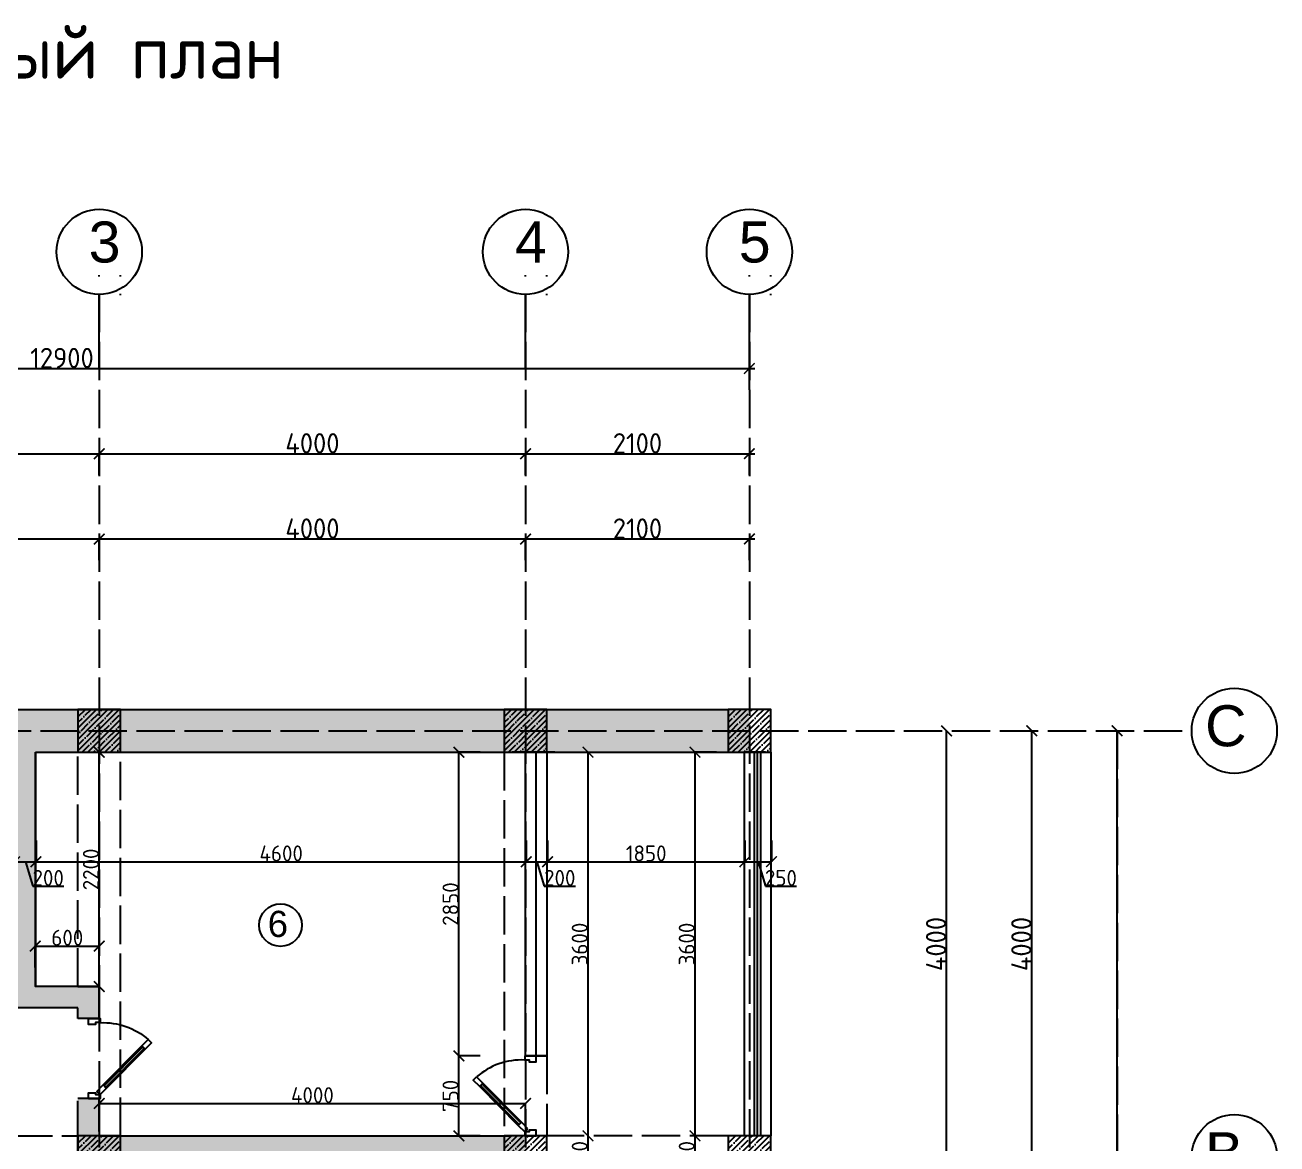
# Model space of a CAD drawing. Header units: millimetres. Extents: x -79936 to 190348, y -17907 to 78730.
# Drawn here: x 114466 to 126212, y 68232 to 78730 of the extents above; entities that cross this region are included whole.
import ezdxf

# ---------------------------------------------------------------- set-up
doc = ezdxf.new("R2010")
doc.units = ezdxf.units.MM
doc.linetypes.add('ACAD_ISO02W100', pattern=[15, 12, -3])
doc.layers.add('Plan 1', color=7, linetype='Continuous')
doc.layers.add('Plan 2', color=7, linetype='Continuous')
doc.styles.add('gost', font='GOST Common.ttf')
doc.styles.get("Standard").update_dxf_attribs({"font": 'arial.ttf'})
doc.dimstyles.new('GOST', dxfattribs={"dimtxt": 190, "dimasz": 100, "dimexe": 0.18, "dimexo": 0.06, "dimgap": 3, "dimtad": 1, "dimdec": 0, "dimzin": 0, "dimdsep": 46, "dimtxsty": 'gost', "dimblk": 'ARCHTICK', "dimcen": 0.09, "dimclrt": 256, "dimadec": 0, "dimazin": 0, "dimtfac": 1, "dimtdec": 0, "dimtofl": 0, "dimtmove": 0, "dimatfit": 3, "dimldrblk": 'ARCHTICK', "dimfxl": 200, "dimfxlon": 1, "dimtolj": 1, "dimtzin": 0, "dimarcsym": 0})

# ---------------------------------------------------------------- blocks, each defined once
blk = doc.blocks.new('A$C3C032968')
for p, q in [((0, 0), (0, 100)), ((0, 100), (0, 0)), ((700, 0), (700, 100)), ((700, 0), (700, 100))]:
    blk.add_line(p, q)
for points in [[(517, 522), (461, 466), (433, 494), (489, 551)], [(120, 128), (461, 466), (433, 494), (92, 156)], [(113, 135), (454, 473), (440, 487), (99, 149)], [(63, 72), (120, 128), (92, 156), (35, 100)], [(35, 100), (0, 100), (0, 0), (50, 0), (50, 50), (50, 60), (35, 60)], [(665, 100), (665, 60), (650, 60), (650, 50), (650, 0), (700, 0), (700, 100)]]:
    blk.add_lwpolyline(points, close=True)
blk.add_arc((72, 129), 593, 357.2313, 41.4937)
blk = doc.blocks.new('_ArchTick')
at = {"color": 0, "linetype": 'ByBlock', "const_width": 0.15}
blk.add_lwpolyline([(-0.5, -0.5), (0.5, 0.5)], dxfattribs=at)
blk = doc.blocks.new('*D269')
at = {"color": 0, "lineweight": -2, "transparency": 16777216}
for p, q in [((110362, 73708), (110362, 73908)), ((110362, 73908), (115162, 73908)), ((115162, 73708), (115162, 73908))]:
    blk.add_line(p, q, dxfattribs=at)
at = {"layer": 'Defpoints', "color": 0, "lineweight": 40, "transparency": 16777216}
for p in [(115162, 73908), (110362, 72108), (115162, 72108)]:
    blk.add_point(p, dxfattribs=at)
at = {"color": 0, "lineweight": -2, "transparency": 16777216, "xscale": 100, "yscale": 100, "zscale": 100, "rotation": 180}
blk.add_blockref('_ArchTick', (110362, 73908), dxfattribs=at)
at = {"color": 0, "lineweight": -2, "transparency": 16777216, "xscale": 100, "yscale": 100, "zscale": 100}
blk.add_blockref('_ArchTick', (115162, 73908), dxfattribs=at)
at = {"transparency": 16777216, "insert": (112762, 74006), "char_height": 190, "attachment_point": 5, "style": 'gost'}
blk.add_mtext('\\A1;4800', dxfattribs=at)
blk = doc.blocks.new('*D270')
at = {"color": 0, "lineweight": -2, "transparency": 16777216}
for p, q in [((115162, 73708), (115162, 73908)), ((115162, 73908), (119162, 73908)), ((119162, 73708), (119162, 73908))]:
    blk.add_line(p, q, dxfattribs=at)
at = {"layer": 'Defpoints', "color": 0, "lineweight": 40, "transparency": 16777216}
for p in [(119162, 73908), (115162, 72108), (119162, 72108)]:
    blk.add_point(p, dxfattribs=at)
at = {"color": 0, "lineweight": -2, "transparency": 16777216, "xscale": 100, "yscale": 100, "zscale": 100, "rotation": 180}
blk.add_blockref('_ArchTick', (115162, 73908), dxfattribs=at)
at = {"color": 0, "lineweight": -2, "transparency": 16777216, "xscale": 100, "yscale": 100, "zscale": 100}
blk.add_blockref('_ArchTick', (119162, 73908), dxfattribs=at)
at = {"transparency": 16777216, "insert": (117162, 74006), "char_height": 190, "attachment_point": 5, "style": 'gost'}
blk.add_mtext('\\A1;4000', dxfattribs=at)
blk = doc.blocks.new('*D271')
at = {"color": 0, "lineweight": -2, "transparency": 16777216}
for p, q in [((119162, 73708), (119162, 73908)), ((119162, 73908), (121262, 73908)), ((121262, 73708), (121262, 73908))]:
    blk.add_line(p, q, dxfattribs=at)
at = {"layer": 'Defpoints', "color": 0, "lineweight": 40, "transparency": 16777216}
for p in [(121262, 73908), (119162, 72108), (121262, 72108)]:
    blk.add_point(p, dxfattribs=at)
at = {"color": 0, "lineweight": -2, "transparency": 16777216, "xscale": 100, "yscale": 100, "zscale": 100, "rotation": 180}
blk.add_blockref('_ArchTick', (119162, 73908), dxfattribs=at)
at = {"color": 0, "lineweight": -2, "transparency": 16777216, "xscale": 100, "yscale": 100, "zscale": 100}
blk.add_blockref('_ArchTick', (121262, 73908), dxfattribs=at)
at = {"transparency": 16777216, "insert": (120212, 74006), "char_height": 190, "attachment_point": 5, "style": 'gost'}
blk.add_mtext('\\A1;2100', dxfattribs=at)
blk = doc.blocks.new('*D229')
at = {"color": 0, "lineweight": -2, "transparency": 16777216}
for p, q in [((110362, 74508), (110362, 74708)), ((110362, 74708), (115162, 74708)), ((115162, 74508), (115162, 74708))]:
    blk.add_line(p, q, dxfattribs=at)
at = {"layer": 'Defpoints', "color": 0, "lineweight": 40, "transparency": 16777216}
for p in [(115162, 74708), (110362, 72108), (115162, 72108)]:
    blk.add_point(p, dxfattribs=at)
at = {"color": 0, "lineweight": -2, "transparency": 16777216, "xscale": 100, "yscale": 100, "zscale": 100, "rotation": 180}
blk.add_blockref('_ArchTick', (110362, 74708), dxfattribs=at)
at = {"color": 0, "lineweight": -2, "transparency": 16777216, "xscale": 100, "yscale": 100, "zscale": 100}
blk.add_blockref('_ArchTick', (115162, 74708), dxfattribs=at)
at = {"transparency": 16777216, "insert": (112762, 74806), "char_height": 190, "attachment_point": 5, "style": 'gost'}
blk.add_mtext('\\A1;4800', dxfattribs=at)
blk = doc.blocks.new('*D230')
at = {"color": 0, "lineweight": -2, "transparency": 16777216}
for p, q in [((115162, 74508), (115162, 74708)), ((115162, 74708), (119162, 74708)), ((119162, 74508), (119162, 74708))]:
    blk.add_line(p, q, dxfattribs=at)
at = {"layer": 'Defpoints', "color": 0, "lineweight": 40, "transparency": 16777216}
for p in [(119162, 74708), (115162, 72108), (119162, 72108)]:
    blk.add_point(p, dxfattribs=at)
at = {"color": 0, "lineweight": -2, "transparency": 16777216, "xscale": 100, "yscale": 100, "zscale": 100, "rotation": 180}
blk.add_blockref('_ArchTick', (115162, 74708), dxfattribs=at)
at = {"color": 0, "lineweight": -2, "transparency": 16777216, "xscale": 100, "yscale": 100, "zscale": 100}
blk.add_blockref('_ArchTick', (119162, 74708), dxfattribs=at)
at = {"transparency": 16777216, "insert": (117162, 74806), "char_height": 190, "attachment_point": 5, "style": 'gost'}
blk.add_mtext('\\A1;4000', dxfattribs=at)
blk = doc.blocks.new('*D231')
at = {"color": 0, "lineweight": -2, "transparency": 16777216}
for p, q in [((119162, 74508), (119162, 74708)), ((119162, 74708), (121262, 74708)), ((121262, 74508), (121262, 74708))]:
    blk.add_line(p, q, dxfattribs=at)
at = {"layer": 'Defpoints', "color": 0, "lineweight": 40, "transparency": 16777216}
for p in [(121262, 74708), (119162, 72108), (121262, 72108)]:
    blk.add_point(p, dxfattribs=at)
at = {"color": 0, "lineweight": -2, "transparency": 16777216, "xscale": 100, "yscale": 100, "zscale": 100, "rotation": 180}
blk.add_blockref('_ArchTick', (119162, 74708), dxfattribs=at)
at = {"color": 0, "lineweight": -2, "transparency": 16777216, "xscale": 100, "yscale": 100, "zscale": 100}
blk.add_blockref('_ArchTick', (121262, 74708), dxfattribs=at)
at = {"transparency": 16777216, "insert": (120212, 74806), "char_height": 190, "attachment_point": 5, "style": 'gost'}
blk.add_mtext('\\A1;2100', dxfattribs=at)
blk = doc.blocks.new('*D232')
at = {"color": 0, "lineweight": -2, "transparency": 16777216}
for p, q in [((108362, 75308), (108362, 75508)), ((108362, 75508), (121262, 75508)), ((121262, 75308), (121262, 75508))]:
    blk.add_line(p, q, dxfattribs=at)
at = {"layer": 'Defpoints', "color": 0, "lineweight": 40, "transparency": 16777216}
for p in [(121262, 75508), (108362, 72108), (121262, 72108)]:
    blk.add_point(p, dxfattribs=at)
at = {"color": 0, "lineweight": -2, "transparency": 16777216, "xscale": 100, "yscale": 100, "zscale": 100, "rotation": 180}
blk.add_blockref('_ArchTick', (108362, 75508), dxfattribs=at)
at = {"color": 0, "lineweight": -2, "transparency": 16777216, "xscale": 100, "yscale": 100, "zscale": 100}
blk.add_blockref('_ArchTick', (121262, 75508), dxfattribs=at)
at = {"transparency": 16777216, "insert": (114812, 75606), "char_height": 190, "attachment_point": 5, "style": 'gost'}
blk.add_mtext('\\A1;12900', dxfattribs=at)
blk = doc.blocks.new('*D244')
at = {"color": 0, "lineweight": -2, "transparency": 16777216}
for p, q in [((114369, 71080), (114369, 70879)), ((114569, 71080), (114569, 70879)), ((114369, 70880), (114569, 70880)), ((114469, 70880), (114538, 70650)), ((114538, 70650), (114829, 70650))]:
    blk.add_line(p, q, dxfattribs=at)
at = {"layer": 'Defpoints', "color": 0, "lineweight": 40, "transparency": 16777216}
for p in [(114369, 72101), (114569, 72101), (114569, 70880)]:
    blk.add_point(p, dxfattribs=at)
at = {"color": 0, "lineweight": -2, "transparency": 16777216, "xscale": 100, "yscale": 100, "zscale": 100, "rotation": 180}
blk.add_blockref('_ArchTick', (114369, 70880), dxfattribs=at)
at = {"color": 0, "lineweight": -2, "transparency": 16777216, "xscale": 100, "yscale": 100, "zscale": 100}
blk.add_blockref('_ArchTick', (114569, 70880), dxfattribs=at)
at = {"transparency": 16777216, "insert": (114683, 70728), "char_height": 150, "attachment_point": 5, "style": 'gost'}
blk.add_mtext('\\A1;200', dxfattribs=at)
blk = doc.blocks.new('*D245')
at = {"color": 0, "lineweight": -2, "transparency": 16777216}
for p, q in [((114569, 71080), (114569, 70879)), ((119169, 71080), (119169, 70879)), ((114569, 70880), (119169, 70880))]:
    blk.add_line(p, q, dxfattribs=at)
at = {"layer": 'Defpoints', "color": 0, "lineweight": 40, "transparency": 16777216}
for p in [(114569, 72101), (119169, 72101), (119169, 70880)]:
    blk.add_point(p, dxfattribs=at)
at = {"color": 0, "lineweight": -2, "transparency": 16777216, "xscale": 100, "yscale": 100, "zscale": 100, "rotation": 180}
blk.add_blockref('_ArchTick', (114569, 70880), dxfattribs=at)
at = {"color": 0, "lineweight": -2, "transparency": 16777216, "xscale": 100, "yscale": 100, "zscale": 100}
blk.add_blockref('_ArchTick', (119169, 70880), dxfattribs=at)
at = {"transparency": 16777216, "insert": (116869, 70958), "char_height": 150, "attachment_point": 5, "style": 'gost'}
blk.add_mtext('\\A1;4600', dxfattribs=at)
blk = doc.blocks.new('*D246')
at = {"color": 0, "lineweight": -2, "transparency": 16777216}
for p, q in [((119169, 71080), (119169, 70879)), ((119369, 71080), (119369, 70879)), ((119169, 70880), (119369, 70880)), ((119269, 70880), (119338, 70650)), ((119338, 70650), (119629, 70650))]:
    blk.add_line(p, q, dxfattribs=at)
at = {"layer": 'Defpoints', "color": 0, "lineweight": 40, "transparency": 16777216}
for p in [(119169, 72101), (119369, 72101), (119369, 70880)]:
    blk.add_point(p, dxfattribs=at)
at = {"color": 0, "lineweight": -2, "transparency": 16777216, "xscale": 100, "yscale": 100, "zscale": 100, "rotation": 180}
blk.add_blockref('_ArchTick', (119169, 70880), dxfattribs=at)
at = {"color": 0, "lineweight": -2, "transparency": 16777216, "xscale": 100, "yscale": 100, "zscale": 100}
blk.add_blockref('_ArchTick', (119369, 70880), dxfattribs=at)
at = {"transparency": 16777216, "insert": (119483, 70728), "char_height": 150, "attachment_point": 5, "style": 'gost'}
blk.add_mtext('\\A1;200', dxfattribs=at)
blk = doc.blocks.new('*D247')
at = {"color": 0, "lineweight": -2, "transparency": 16777216}
for p, q in [((119369, 71080), (119369, 70879)), ((121219, 71080), (121219, 70879)), ((119369, 70880), (121219, 70880))]:
    blk.add_line(p, q, dxfattribs=at)
at = {"layer": 'Defpoints', "color": 0, "lineweight": 40, "transparency": 16777216}
for p in [(119369, 72101), (121219, 72101), (121219, 70880)]:
    blk.add_point(p, dxfattribs=at)
at = {"color": 0, "lineweight": -2, "transparency": 16777216, "xscale": 100, "yscale": 100, "zscale": 100, "rotation": 180}
blk.add_blockref('_ArchTick', (119369, 70880), dxfattribs=at)
at = {"color": 0, "lineweight": -2, "transparency": 16777216, "xscale": 100, "yscale": 100, "zscale": 100}
blk.add_blockref('_ArchTick', (121219, 70880), dxfattribs=at)
at = {"transparency": 16777216, "insert": (120294, 70958), "char_height": 150, "attachment_point": 5, "style": 'gost'}
blk.add_mtext('\\A1;1850', dxfattribs=at)
blk = doc.blocks.new('*D248')
at = {"color": 0, "lineweight": -2, "transparency": 16777216}
for p, q in [((121219, 71080), (121219, 70879)), ((121469, 71080), (121469, 70879)), ((121219, 70880), (121469, 70880)), ((121344, 70880), (121413, 70650)), ((121413, 70650), (121704, 70650))]:
    blk.add_line(p, q, dxfattribs=at)
at = {"layer": 'Defpoints', "color": 0, "lineweight": 40, "transparency": 16777216}
for p in [(121219, 72101), (121469, 72101), (121469, 70880)]:
    blk.add_point(p, dxfattribs=at)
at = {"color": 0, "lineweight": -2, "transparency": 16777216, "xscale": 100, "yscale": 100, "zscale": 100, "rotation": 180}
blk.add_blockref('_ArchTick', (121219, 70880), dxfattribs=at)
at = {"color": 0, "lineweight": -2, "transparency": 16777216, "xscale": 100, "yscale": 100, "zscale": 100}
blk.add_blockref('_ArchTick', (121469, 70880), dxfattribs=at)
at = {"transparency": 16777216, "insert": (121558, 70728), "char_height": 150, "attachment_point": 5, "style": 'gost'}
blk.add_mtext('\\A1;250', dxfattribs=at)
blk = doc.blocks.new('*D279')
at = {"color": 0, "lineweight": -2, "transparency": 16777216}
for p, q in [((114962, 71908), (115162, 71908)), ((115162, 69708), (115162, 71908)), ((114962, 69708), (115162, 69708))]:
    blk.add_line(p, q, dxfattribs=at)
at = {"layer": 'Defpoints', "color": 0, "lineweight": 40, "transparency": 16777216}
for p in [(114562, 71908), (115162, 71908), (114562, 69708)]:
    blk.add_point(p, dxfattribs=at)
at = {"color": 0, "lineweight": -2, "transparency": 16777216, "xscale": 100, "yscale": 100, "zscale": 100}
for p, rotation in [((115162, 71908), 90), ((115162, 69708), 270)]:
    blk.add_blockref('_ArchTick', p, dxfattribs=dict(at, rotation=rotation))
at = {"transparency": 16777216, "insert": (115084, 70808), "char_height": 150, "attachment_point": 5, "rotation": 90, "style": 'gost'}
blk.add_mtext('\\A1;2200', dxfattribs=at)
blk = doc.blocks.new('*D280')
at = {"color": 0, "lineweight": -2, "transparency": 16777216}
for p, q in [((118736, 69058), (118536, 69058)), ((118536, 68308), (118536, 69058)), ((118736, 68308), (118536, 68308))]:
    blk.add_line(p, q, dxfattribs=at)
at = {"layer": 'Defpoints', "color": 0, "lineweight": 40, "transparency": 16777216}
for p in [(118536, 69058), (119362, 69058), (119362, 68308)]:
    blk.add_point(p, dxfattribs=at)
at = {"color": 0, "lineweight": -2, "transparency": 16777216, "xscale": 100, "yscale": 100, "zscale": 100}
for p, rotation in [((118536, 69058), 90), ((118536, 68308), 270)]:
    blk.add_blockref('_ArchTick', p, dxfattribs=dict(at, rotation=rotation))
at = {"transparency": 16777216, "insert": (118458, 68683), "char_height": 150, "attachment_point": 5, "rotation": 90, "style": 'gost'}
blk.add_mtext('\\A1;750', dxfattribs=at)
blk = doc.blocks.new('*D281')
at = {"color": 0, "lineweight": -2, "transparency": 16777216}
for p, q in [((118736, 71908), (118536, 71908)), ((118536, 69058), (118536, 71908)), ((118736, 69058), (118536, 69058))]:
    blk.add_line(p, q, dxfattribs=at)
at = {"layer": 'Defpoints', "color": 0, "lineweight": 40, "transparency": 16777216}
for p in [(118536, 71908), (118962, 71908), (119362, 69058)]:
    blk.add_point(p, dxfattribs=at)
at = {"color": 0, "lineweight": -2, "transparency": 16777216, "xscale": 100, "yscale": 100, "zscale": 100}
for p, rotation in [((118536, 71908), 90), ((118536, 69058), 270)]:
    blk.add_blockref('_ArchTick', p, dxfattribs=dict(at, rotation=rotation))
at = {"transparency": 16777216, "insert": (118458, 70483), "char_height": 150, "attachment_point": 5, "rotation": 90, "style": 'gost'}
blk.add_mtext('\\A1;2850', dxfattribs=at)
blk = doc.blocks.new('*D254')
at = {"color": 0, "lineweight": -2, "transparency": 16777216}
for p, q in [((114562, 69889), (114562, 70090)), ((114562, 70089), (115162, 70089)), ((115162, 69889), (115162, 70090))]:
    blk.add_line(p, q, dxfattribs=at)
at = {"layer": 'Defpoints', "color": 0, "lineweight": 40, "transparency": 16777216}
for p in [(115162, 70089), (114562, 69708), (115162, 69708)]:
    blk.add_point(p, dxfattribs=at)
at = {"color": 0, "lineweight": -2, "transparency": 16777216, "xscale": 100, "yscale": 100, "zscale": 100, "rotation": 180}
blk.add_blockref('_ArchTick', (114562, 70089), dxfattribs=at)
at = {"color": 0, "lineweight": -2, "transparency": 16777216, "xscale": 100, "yscale": 100, "zscale": 100}
blk.add_blockref('_ArchTick', (115162, 70089), dxfattribs=at)
at = {"transparency": 16777216, "insert": (114862, 70167), "char_height": 150, "attachment_point": 5, "style": 'gost'}
blk.add_mtext('\\A1;600', dxfattribs=at)
blk = doc.blocks.new('*D282')
at = {"color": 0, "lineweight": -2, "transparency": 16777216}
for p, q in [((115162, 68412), (115162, 68612)), ((115162, 68612), (119162, 68612)), ((119162, 68412), (119162, 68612))]:
    blk.add_line(p, q, dxfattribs=at)
at = {"layer": 'Defpoints', "color": 0, "lineweight": 40, "transparency": 16777216}
for p in [(119162, 68612), (115162, 68308), (119162, 68308)]:
    blk.add_point(p, dxfattribs=at)
at = {"color": 0, "lineweight": -2, "transparency": 16777216, "xscale": 100, "yscale": 100, "zscale": 100, "rotation": 180}
blk.add_blockref('_ArchTick', (115162, 68612), dxfattribs=at)
at = {"color": 0, "lineweight": -2, "transparency": 16777216, "xscale": 100, "yscale": 100, "zscale": 100}
blk.add_blockref('_ArchTick', (119162, 68612), dxfattribs=at)
at = {"transparency": 16777216, "insert": (117162, 68690), "char_height": 150, "attachment_point": 5, "style": 'gost'}
blk.add_mtext('\\A1;4000', dxfattribs=at)
blk = doc.blocks.new('*D293')
at = {"color": 0, "lineweight": -2, "transparency": 16777216}
for p, q in [((120952, 68308), (120752, 68308)), ((120752, 67908), (120752, 68308)), ((120952, 67908), (120752, 67908))]:
    blk.add_line(p, q, dxfattribs=at)
at = {"layer": 'Defpoints', "color": 0, "lineweight": 40, "transparency": 16777216}
for p in [(120752, 68308), (121062, 68308), (121212, 67908)]:
    blk.add_point(p, dxfattribs=at)
at = {"color": 0, "lineweight": -2, "transparency": 16777216, "xscale": 100, "yscale": 100, "zscale": 100}
for p, rotation in [((120752, 68308), 90), ((120752, 67908), 270)]:
    blk.add_blockref('_ArchTick', p, dxfattribs=dict(at, rotation=rotation))
at = {"transparency": 16777216, "insert": (120674, 68108), "char_height": 150, "attachment_point": 5, "rotation": 90, "style": 'gost'}
blk.add_mtext('\\A1;400', dxfattribs=at)
blk = doc.blocks.new('*D294')
at = {"color": 0, "lineweight": -2, "transparency": 16777216}
for p, q in [((120952, 71908), (120752, 71908)), ((120752, 68308), (120752, 71908)), ((120952, 68308), (120752, 68308))]:
    blk.add_line(p, q, dxfattribs=at)
at = {"layer": 'Defpoints', "color": 0, "lineweight": 40, "transparency": 16777216}
for p in [(120752, 71908), (121062, 71908), (121062, 68308)]:
    blk.add_point(p, dxfattribs=at)
at = {"color": 0, "lineweight": -2, "transparency": 16777216, "xscale": 100, "yscale": 100, "zscale": 100}
for p, rotation in [((120752, 71908), 90), ((120752, 68308), 270)]:
    blk.add_blockref('_ArchTick', p, dxfattribs=dict(at, rotation=rotation))
at = {"transparency": 16777216, "insert": (120674, 70108), "char_height": 150, "attachment_point": 5, "rotation": 90, "style": 'gost'}
blk.add_mtext('\\A1;3600', dxfattribs=at)
blk = doc.blocks.new('*D300')
at = {"color": 0, "lineweight": -2, "transparency": 16777216}
for p, q in [((119748, 68308), (119748, 68308)), ((119748, 67908), (119748, 68308)), ((119749, 67908), (119748, 67908))]:
    blk.add_line(p, q, dxfattribs=at)
at = {"layer": 'Defpoints', "color": 0, "lineweight": 40, "transparency": 16777216}
for p in [(119748, 68308), (119748, 68308), (119749, 67908)]:
    blk.add_point(p, dxfattribs=at)
at = {"color": 0, "lineweight": -2, "transparency": 16777216, "xscale": 100, "yscale": 100, "zscale": 100}
for p, rotation in [((119748, 68308), 90), ((119748, 67908), 270)]:
    blk.add_blockref('_ArchTick', p, dxfattribs=dict(at, rotation=rotation))
at = {"transparency": 16777216, "insert": (119670, 68108), "char_height": 150, "attachment_point": 5, "rotation": 90, "style": 'gost'}
blk.add_mtext('\\A1;400', dxfattribs=at)
blk = doc.blocks.new('*D301')
at = {"color": 0, "lineweight": -2, "transparency": 16777216}
for p, q in [((119748, 71908), (119748, 71908)), ((119748, 68308), (119748, 71908)), ((119748, 68308), (119748, 68308))]:
    blk.add_line(p, q, dxfattribs=at)
at = {"layer": 'Defpoints', "color": 0, "lineweight": 40, "transparency": 16777216}
for p in [(119748, 71908), (119748, 71908), (119748, 68308)]:
    blk.add_point(p, dxfattribs=at)
at = {"color": 0, "lineweight": -2, "transparency": 16777216, "xscale": 100, "yscale": 100, "zscale": 100}
for p, rotation in [((119748, 71908), 90), ((119748, 68308), 270)]:
    blk.add_blockref('_ArchTick', p, dxfattribs=dict(at, rotation=rotation))
at = {"transparency": 16777216, "insert": (119670, 70108), "char_height": 150, "attachment_point": 5, "rotation": 90, "style": 'gost'}
blk.add_mtext('\\A1;3600', dxfattribs=at)
blk = doc.blocks.new('*D314')
at = {"color": 0, "lineweight": -2, "transparency": 16777216}
for p, q in [((123112, 72108), (123112, 72108)), ((123112, 68108), (123112, 72108)), ((122912, 68108), (123112, 68108))]:
    blk.add_line(p, q, dxfattribs=at)
at = {"layer": 'Defpoints', "color": 0, "lineweight": 40, "transparency": 16777216}
for p in [(123112, 72108), (123112, 72108), (121262, 68108)]:
    blk.add_point(p, dxfattribs=at)
at = {"color": 0, "lineweight": -2, "transparency": 16777216, "xscale": 100, "yscale": 100, "zscale": 100}
for p, rotation in [((123112, 72108), 90), ((123112, 68108), 270)]:
    blk.add_blockref('_ArchTick', p, dxfattribs=dict(at, rotation=rotation))
at = {"transparency": 16777216, "insert": (123014, 70108), "char_height": 190, "attachment_point": 5, "rotation": 90, "style": 'gost'}
blk.add_mtext('\\A1;4000', dxfattribs=at)
blk = doc.blocks.new('*D316')
at = {"color": 0, "lineweight": -2, "transparency": 16777216}
for p, q in [((123912, 72108), (123912, 72108)), ((123912, 68108), (123912, 72108)), ((123912, 68108), (123912, 68108))]:
    blk.add_line(p, q, dxfattribs=at)
at = {"layer": 'Defpoints', "color": 0, "lineweight": 40, "transparency": 16777216}
for p in [(123912, 72108), (123912, 72108), (123912, 68108)]:
    blk.add_point(p, dxfattribs=at)
at = {"color": 0, "lineweight": -2, "transparency": 16777216, "xscale": 100, "yscale": 100, "zscale": 100}
for p, rotation in [((123912, 72108), 90), ((123912, 68108), 270)]:
    blk.add_blockref('_ArchTick', p, dxfattribs=dict(at, rotation=rotation))
at = {"transparency": 16777216, "insert": (123814, 70108), "char_height": 190, "attachment_point": 5, "rotation": 90, "style": 'gost'}
blk.add_mtext('\\A1;4000', dxfattribs=at)
blk = doc.blocks.new('*D265')
at = {"color": 0, "lineweight": -2, "transparency": 16777216}
for p, q in [((124512, 72108), (124713, 72108)), ((124712, 61708), (124712, 72108)), ((124512, 61708), (124713, 61708))]:
    blk.add_line(p, q, dxfattribs=at)
at = {"layer": 'Defpoints', "color": 0, "lineweight": 40, "transparency": 16777216}
for p in [(121262, 72108), (124712, 72108), (121262, 61708)]:
    blk.add_point(p, dxfattribs=at)
at = {"color": 0, "lineweight": -2, "transparency": 16777216, "xscale": 100, "yscale": 100, "zscale": 100}
for p, rotation in [((124712, 72108), 90), ((124712, 61708), 270)]:
    blk.add_blockref('_ArchTick', p, dxfattribs=dict(at, rotation=rotation))
at = {"transparency": 16777216, "insert": (124614, 66908), "char_height": 190, "attachment_point": 5, "rotation": 90, "style": 'gost'}
blk.add_mtext('\\A1;10400', dxfattribs=at)

msp = doc.modelspace()

# ---------------------------------------------------------------- hatches: boundary and pattern name
at = {"ltscale": 50, "true_color": 0x636466, "transparency": 33554687}
h = msp.add_hatch(color=251, dxfattribs=at)
h.dxf.hatch_style = 1
h.paths.add_polyline_path([(110362.206, 64480.49), (108562.206, 64480.49), (108562.206, 64280.49), (110362.206, 64280.49)])
h.paths.add_polyline_path([(119162.206, 68308.118), (115162.206, 68308.118), (115162.206, 68658.118), (114962.206, 68658.118), (114962.206, 68108.453), (119162.206, 68109.38)])
h.paths.add_polyline_path([(110438.359, 66508.118), (110362.206, 66508.118), (110362.206, 66308.118), (110438.359, 66308.118)], flags=17)
h.paths.add_polyline_path([(108562.206, 64480.49), (108162.206, 64480.49), (108162.206, 64280.49), (108562.206, 64280.49), (108562.206, 64308.118)])
h.paths.add_polyline_path([(111212.206, 66308.118), (111212.206, 66508.118), (111038.359, 66508.118), (111038.359, 66308.118)], flags=17)
h.paths.add_polyline_path([(108902.206, 71908.118), (108902.206, 72308.118), (108162.206, 72308.118), (108162.206, 71908.118)])
h.paths.add_polyline_path([(114962.206, 69408.118), (115162.206, 69408.118), (115162.206, 69708.118), (114562.206, 69708.118), (114562.206, 71908.118), (114362.206, 71908.118), (114362.206, 69708.118), (113562.206, 69708.118), (113562.206, 69228.118), (113762.206, 69228.118), (113762.206, 69508.118), (114962.206, 69508.118)])
h.paths.add_polyline_path([(113562.206, 68308.118), (113762.206, 68308.118), (113762.206, 68478.118), (113562.206, 68478.118)])
h.paths.add_polyline_path([(113512.206, 68108.118), (113512.206, 68308.118), (110162.206, 68308.118), (110162.206, 65330.49), (110362.206, 65330.49), (110362.206, 66308.118), (110362.206, 68108.118)])
h.paths.add_polyline_path([(121461.995, 61508.118), (121461.995, 61908.118), (108562.206, 61908.118), (108162.206, 61908.118), (108162.206, 61508.118)])
h.paths.add_polyline_path([(121261.995, 71908.118), (121261.995, 72308.118), (109862.206, 72308.118), (109862.206, 71908.118), (110362.206, 71908.118), (114362.206, 71908.118)])
at = {"transparency": 33554687}
h = msp.add_hatch(dxfattribs=at)
h.set_pattern_fill('ANSI35', color=1, scale=300)
h.set_pattern_definition([(45, (56840.81, 48907.085), (-53.03301, 53.03301), []), (45, (56893.846, 48907.085), (-53.03301, 53.03301), [93.75, -18.75, 0, -18.75])])
h.paths.add_polyline_path([(115361.995, 72308.118), (114961.995, 72308.118), (114961.995, 71908.118), (115361.995, 71908.118)])
h = msp.add_hatch(dxfattribs=at)
h.set_pattern_fill('ANSI35', color=1, scale=300)
h.set_pattern_definition([(45, (60840.81, 48907.085), (-53.03301, 53.03301), []), (45, (60893.846, 48907.085), (-53.03301, 53.03301), [93.75, -18.75, 0, -18.75])])
h.paths.add_polyline_path([(119361.995, 72308.118), (118961.995, 72308.118), (118961.995, 71908.118), (119361.995, 71908.118)])
h = msp.add_hatch(dxfattribs=at)
h.set_pattern_fill('ANSI35', color=1, scale=300)
h.set_pattern_definition([(45, (62940.81, 48907.085), (-53.03301, 53.03301), []), (45, (62993.846, 48907.085), (-53.03301, 53.03301), [93.75, -18.75, 0, -18.75])])
h.paths.add_polyline_path([(121461.995, 72308.118), (121061.995, 72308.118), (121061.995, 71908.118), (121461.995, 71908.118)])
h = msp.add_hatch(dxfattribs=at)
h.set_pattern_fill('ANSI35', color=1, scale=300)
h.set_pattern_definition([(45, (56841.02, 44907.085), (-53.03301, 53.03301), []), (45, (56894.06, 44907.085), (-53.03301, 53.03301), [93.75, -18.75, 0, -18.75])])
h.paths.add_polyline_path([(115362.206, 68308.118), (114962.206, 68308.118), (114962.206, 67908.118), (115362.206, 67908.118)])
h = msp.add_hatch(dxfattribs=at)
h.set_pattern_fill('ANSI35', color=1, scale=300)
h.set_pattern_definition([(45, (60839.54, 44907.42), (-53.03301, 53.03301), []), (45, (60892.576, 44907.42), (-53.03301, 53.03301), [93.75, -18.75, 0, -18.75])])
h.paths.add_polyline_path([(119360.725, 68308.453), (118960.725, 68308.453), (118960.725, 67908.453), (119360.725, 67908.453)])
h = msp.add_hatch(dxfattribs=at)
h.set_pattern_fill('ANSI35', color=1, scale=300)
h.set_pattern_definition([(45, (62940.81, 44907.085), (-53.03301, 53.03301), []), (45, (62993.846, 44907.085), (-53.03301, 53.03301), [93.75, -18.75, 0, -18.75])])
h.paths.add_polyline_path([(121461.995, 68308.118), (121061.995, 68308.118), (121061.995, 67908.118), (121461.995, 67908.118)])

# ---------------------------------------------------------------- linework, layer by layer
at = {"color": 18, "true_color": 0x000000}
for p, q in [((114562.206, 71908.118), (121112.206, 71908.118)), ((119160.725, 69058.118), (119160.725, 71908.215)), ((115162.206, 69708.118), (115162.206, 69408.118)), ((114962.206, 69508.118), (113762.206, 69508.118)), ((115162.206, 69408.118), (115162.206, 69538.501)), ((115162.206, 68658.118), (115162.206, 68308.118)), ((115162.206, 68638.501), (115162.206, 68658.118))]:
    msp.add_line(p, q, dxfattribs=at)
for p, q in [((119360.725, 71908.118), (119160.725, 71908.118)), ((115162.206, 69408.118), (114962.206, 69408.118)), ((119361.995, 69058.118), (119160.725, 69058.118)), ((115162.206, 68308.118), (119013.476, 68308.118)), ((119360.725, 68308.118), (119160.725, 68308.118))]:
    msp.add_line(p, q)
at = {"color": 152, "true_color": 0x2776bb}
msp.add_line((119260.725, 69058.118), (119260.725, 71908.166), dxfattribs=at)
at = {"color": 18, "true_color": 0x000000}
for points in [[(115161.995, 75508.298), (115161.995, 76208.298)], [(119161.995, 75508.298), (119161.995, 76208.298)], [(121261.995, 75508.298), (121261.995, 76208.298)], [(110561.726, 72308.118), (121061.995, 72308.118)], [(114562.206, 71908.118), (114562.206, 69708.118)], [(114562.206, 71908.118), (119162.206, 71908.118)], [(114562.206, 71908.118), (119162.206, 71908.118)], [(115162.206, 69408.118), (115162.206, 69708.118), (114562.206, 69708.118), (114562.206, 71908.118)], [(119110.725, 71908.118), (119360.725, 71908.118)], [(119361.995, 71908.118), (119361.995, 69058.118)], [(121211.995, 71908.118), (121211.995, 68308.118)], [(121411.995, 71908.118), (121211.995, 71908.118)], [(121461.995, 71908.118), (121461.995, 68308.118)], [(115162.206, 69408.118), (115162.206, 69708.118), (114562.206, 69708.118)], [(114962.206, 69408.118), (114962.206, 69508.118)], [(119160.725, 69057.447), (119160.725, 69058.118)], [(115162.206, 68658.118), (114962.206, 68658.118)], [(118960.725, 68108.453), (114962.206, 68108.453), (114962.206, 68637.575)], [(115162.206, 68348.318), (115162.206, 68658.118)]]:
    msp.add_lwpolyline(points, dxfattribs=at)
for points in [[(114961.995, 71908.118), (115361.995, 71908.118), (115361.995, 72308.118), (114961.995, 72308.118)], [(118961.995, 71908.118), (119361.995, 71908.118), (119361.995, 72308.118), (118961.995, 72308.118)], [(121061.995, 71908.118), (121461.995, 71908.118), (121461.995, 72308.118), (121061.995, 72308.118)], [(114962.206, 67908.118), (115362.206, 67908.118), (115362.206, 68308.118), (114962.206, 68308.118)], [(118960.725, 67908.453), (119360.725, 67908.453), (119360.725, 68308.453), (118960.725, 68308.453)], [(121061.995, 67908.118), (121461.995, 67908.118), (121461.995, 68308.118), (121061.995, 68308.118)]]:
    msp.add_lwpolyline(points, close=True)
at = {"color": 152, "true_color": 0x2776bb}
for points in [[(119435.725, 71908.118), (119035.725, 71908.118)], [(121306.995, 71908.118), (121306.995, 68308.118)], [(121335.486, 71908.118), (121335.486, 68308.118)], [(121366.995, 71908.118), (121366.995, 68308.118)], [(119287.206, 69058.118), (119160.725, 69058.118), (119361.995, 69058.118)]]:
    msp.add_lwpolyline(points, dxfattribs=at)
at = {"color": 18, "true_color": 0x000000}
for centre in [(115161.995, 76602.041), (119161.995, 76602.041), (121261.995, 76602.041), (125812.206, 72108.118), (125812.206, 68108.118)]:
    msp.add_circle(centre, 400, dxfattribs=at)
at = {"layer": 'Plan 1', "color": 251, "linetype": 'ACAD_ISO02W100', "ltscale": 30, "true_color": 0x636466}
for p, q in [((115161.995, 76372.062), (115161.995, 76384.575)), ((115361.995, 76372.062), (115361.995, 76384.575)), ((119161.995, 76372.062), (119161.995, 76384.575)), ((119361.995, 76372.062), (119361.995, 76384.575)), ((121261.995, 76372.062), (121261.995, 76384.575)), ((121461.995, 76372.062), (121461.995, 76384.575)), ((115161.995, 76195.784), (115161.995, 76208.298)), ((115361.995, 76195.784), (115361.995, 76208.298)), ((119161.995, 76195.784), (119161.995, 76208.298)), ((119361.995, 76195.784), (119361.995, 76208.298)), ((121261.995, 76195.784), (121261.995, 76208.298)), ((121461.995, 76195.784), (121461.995, 76208.298)), ((108362.206, 75508.118), (121312.206, 75508.118)), ((108362.206, 74708.118), (121312.206, 74708.118)), ((108362.206, 73908.118), (121312.206, 73908.118)), ((123112.206, 61708.118), (123112.206, 72108.118)), ((123912.206, 61708.118), (123912.206, 72108.118))]:
    msp.add_line(p, q, dxfattribs=at)
for points in [[(115161.995, 76208.298), (115161.995, 57608.298)], [(119161.995, 76208.298), (119161.995, 57608.298)], [(121261.995, 76208.298), (121261.995, 57608.298)], [(104262.206, 72108.118), (125412.206, 72108.118)], [(124712.386, 72108.104), (124712.206, 61708.104)]]:
    msp.add_lwpolyline(points, dxfattribs=at)
at = {"layer": 'Plan 1', "color": 6, "linetype": 'ACAD_ISO02W100', "ltscale": 30}
for points in [[(114962.206, 69708.118), (114961.995, 71908.118)], [(115361.995, 68308.118), (115361.995, 71908.118)], [(118961.995, 71908.118), (118961.995, 68308.118)], [(119361.995, 69058.118), (119361.995, 68308.118)], [(113912.206, 68308.118), (114962.206, 68308.118)], [(121061.995, 68308.118), (119360.725, 68308.118)]]:
    msp.add_lwpolyline(points, dxfattribs=at)
at = {"layer": 'Plan 2'}
msp.add_circle((116862.985, 70285.558), 200, dxfattribs=at)

# ---------------------------------------------------------------- block references
for p, xscale, yscale, zscale, rotation in [((115062.206, 68657.295), -1.072604343039647, 1.072604343039647, 1.072604343039647, 270), ((119260.725, 68308.118), 1.070470199517108, 1.070470199517108, 1.070470199517108, 90.00000000000001)]:
    msp.add_blockref('A$C3C032968', p, dxfattribs=dict(at, xscale=xscale, yscale=yscale, zscale=zscale, rotation=rotation))

# ---------------------------------------------------------------- texts
at = {"layer": 'Plan 1', "char_height": 384.875, "attachment_point": 1}
for s, insert in [('3', (115062.503, 76886.803)), ('4', (119062.503, 76886.803)), ('5', (121162.503, 76886.803))]:
    msp.add_mtext_dynamic_manual_height_columns(s, width=384.87481, gutter_width=0.55, heights=[0], dxfattribs=dict(at, insert=insert))
at = {"layer": 'Plan 1', "char_height": 384.87481, "attachment_point": 7, "style": 'gost'}
for s, insert in [('{\\fArial|b0|i0|c0|p34;C}', (125538.246, 71957.68)), ('{\\fArial|b0|i0|c0|p34;B}', (125538.246, 67957.68))]:
    msp.add_mtext_dynamic_manual_height_columns(s, width=384.87481, gutter_width=0.55, heights=[0], dxfattribs=dict(at, insert=insert))
at = {"layer": 'Plan 2', "insert": (112148.535, 78726.465), "char_height": 500, "attachment_point": 1, "style": 'gost'}
msp.add_mtext_dynamic_manual_height_columns('Обмерный план', width=5851.90959, gutter_width=1, heights=[0], dxfattribs=at)
at = {"layer": 'Plan 2', "insert": (116742.636, 70419.659), "char_height": 245.412, "attachment_point": 1}
msp.add_mtext_dynamic_manual_height_columns('6', width=245.41227, gutter_width=0.818, heights=[0], dxfattribs=at)

# ---------------------------------------------------------------- dimensions: what is measured, and where the dimension line sits
at = {"color": 18, "true_color": 0x000000}
dim = msp.add_linear_dim(base=(121261.995, 75508.118), p1=(108362.206, 72108.118), p2=(121261.995, 72108.118), dimstyle='GOST', dxfattribs=at)
dim.commit()
dim.dimension.update_dxf_attribs({"geometry": '*D232', "text_midpoint": (114812.101, 75606.118)})
for base, p1, p2, override, picture, middle in [((115161.995, 74708.118), (110362.206, 72108.118), (115161.995, 72108.118), {"dimtmove": 1}, '*D229', (112762.101, 74806.118)), ((119161.995, 74708.118), (115161.995, 72108.118), (119161.995, 72108.118), {"dimtmove": 1}, '*D230', (117161.995, 74806.118)), ((121261.995, 74708.118), (119161.995, 72108.118), (121261.995, 72108.118), {"dimtmove": 1}, '*D231', (120211.995, 74806.118)), ((115161.995, 73908.118), (110362.206, 72108.118), (115161.995, 72108.118), {"dimtmove": 1}, '*D269', (112762.101, 74006.118)), ((119161.995, 73908.118), (115161.995, 72108.118), (119161.995, 72108.118), {"dimtmove": 1}, '*D270', (117161.995, 74006.118)), ((121261.995, 73908.118), (119161.995, 72108.118), (121261.995, 72108.118), {"dimtmove": 1}, '*D271', (120211.995, 74006.118)), ((114568.99, 70879.608), (114368.99, 72101.347), (114568.99, 72101.347), {"dimtxt": 150, "dimtmove": 1}, '*D244', (114540.894, 70727.928)), ((119168.99, 70879.608), (114568.99, 72101.347), (119168.99, 72101.347), {"dimtxt": 150, "dimtmove": 1}, '*D245', (116868.99, 70957.608)), ((119368.78, 70879.608), (119168.99, 72101.347), (119368.78, 72101.347), {"dimtxt": 150, "dimtmove": 1}, '*D246', (119340.789, 70727.928)), ((121218.78, 70879.608), (119368.78, 72101.347), (121218.78, 72101.347), {"dimtxt": 150, "dimtmove": 1}, '*D247', (120293.78, 70957.608)), ((121468.78, 70879.608), (121218.78, 72101.347), (121468.78, 72101.347), {"dimtxt": 150, "dimtmove": 1}, '*D248', (121415.684, 70727.928)), ((115162.206, 70089.403), (114562.206, 69708.118), (115162.206, 69707.907), {"dimtxt": 150}, '*D254', (114862.206, 70167.403)), ((119161.995, 68611.587), (115162.206, 68308.118), (119161.995, 68308.453), {"dimtxt": 150}, '*D282', (117162.101, 68689.587))]:
    dim = msp.add_linear_dim(base=base, p1=p1, p2=p2, dimstyle='GOST', override=override, dxfattribs=at)
    dim.commit()
    dim.dimension.update_dxf_attribs({"geometry": picture, "text_midpoint": middle})
for base, p1, p2, override, picture, middle in [((123112.206, 72108.118), (121261.995, 68108.118), (123112.206, 72108.118), {"dimtmove": 1}, '*D314', (123014.206, 70108.118)), ((123912.206, 72108.118), (123912.206, 68108.118), (123912.206, 72108.118), {"dimtmove": 1}, '*D316', (123814.206, 70108.118)), ((115161.995, 71908.118), (114562.206, 69708.118), (114562.206, 71908.118), {"dimtxt": 150}, '*D279', (115083.995, 70808.118)), ((118536.446, 71908.118), (119361.995, 69058.118), (118961.995, 71908.118), {"dimtxt": 150, "dimtmove": 1}, '*D281', (118458.446, 70483.118)), ((119747.799, 71908.118), (119748.179, 68308.118), (119747.799, 71908.118), {"dimtxt": 150, "dimtmove": 1}, '*D301', (119669.799, 70108.118)), ((120751.683, 71908.118), (121061.995, 68308.118), (121061.995, 71908.118), {"dimtxt": 150, "dimtmove": 1}, '*D294', (120673.683, 70108.118)), ((118536.446, 69058.118), (119361.995, 68308.118), (119361.995, 69058.118), {"dimtxt": 150}, '*D280', (118458.446, 68683.118)), ((119747.799, 68308.118), (119748.841, 67908.377), (119748.179, 68308.118), {"dimtxt": 150, "dimtmove": 1}, '*D300', (119669.799, 68108.247)), ((120751.683, 68308.118), (121211.995, 67908.118), (121061.995, 68308.118), {"dimtxt": 150, "dimtmove": 1}, '*D293', (120673.683, 68108.118))]:
    dim = msp.add_linear_dim(base=base, p1=p1, p2=p2, angle=90, dimstyle='GOST', override=override, dxfattribs=at)
    dim.commit()
    dim.dimension.update_dxf_attribs({"geometry": picture, "text_midpoint": middle})
dim = msp.add_linear_dim(base=(124712.386, 72108.118), p1=(121261.995, 61708.118), p2=(121261.995, 72108.118), angle=90, dimstyle='GOST', dxfattribs=at)
dim.commit()
dim.dimension.update_dxf_attribs({"geometry": '*D265', "text_midpoint": (124614.386, 66908.118)})

doc.saveas('drawing.dxf')
